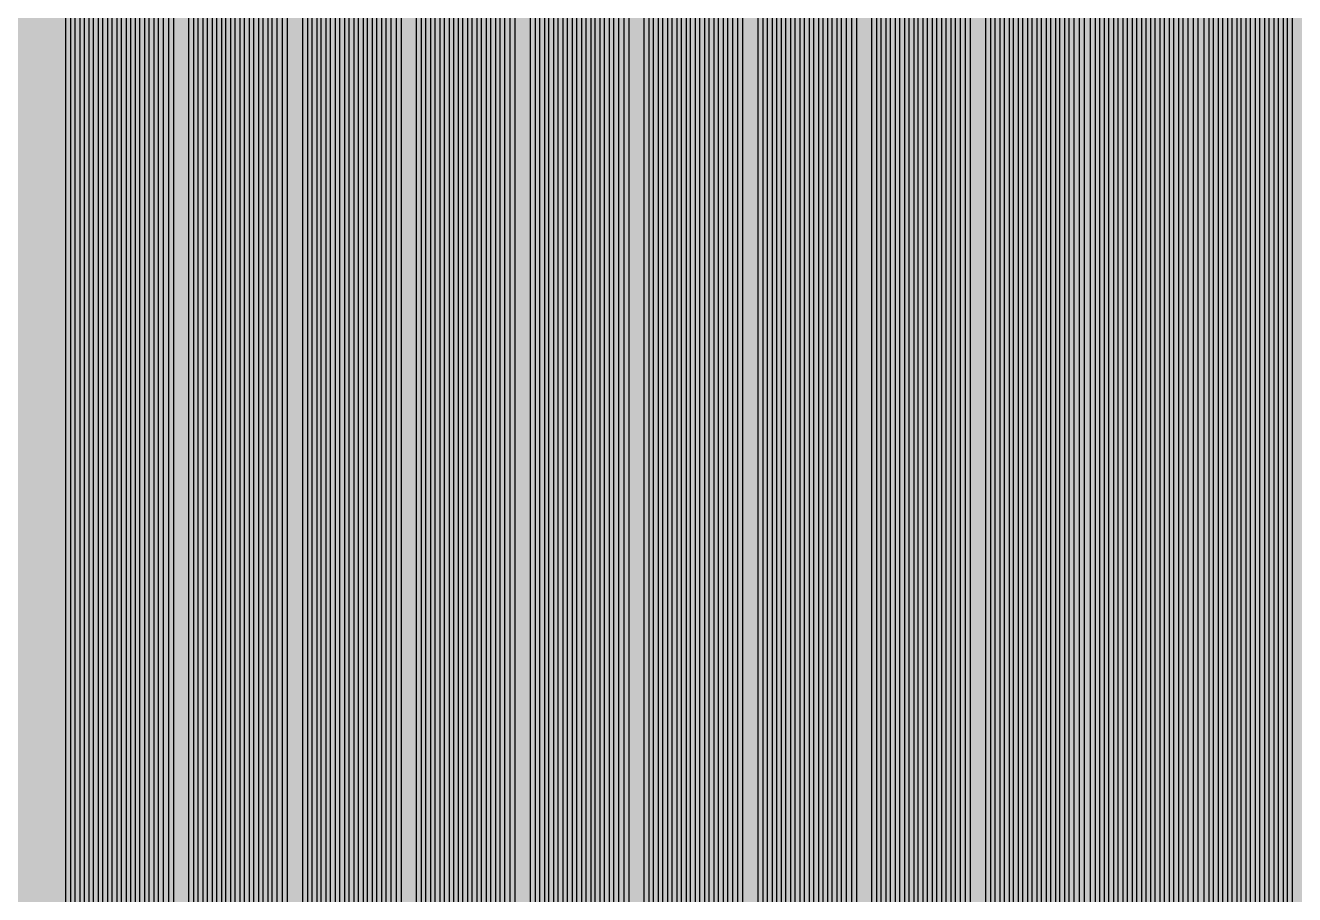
# Model space of a CAD drawing. Header units: metres. Extents: x -7220 to 10980, y -29667 to 1833.
# Drawn here: x -40 to 919, y -14572 to -13916 of the extents above; entities that cross this region are included whole.
import ezdxf

# ---------------------------------------------------------------- set-up
doc = ezdxf.new("R2010")
doc.units = ezdxf.units.M
doc.layers.add('Metal1', color=4, linetype='CONTINUOUS')
doc.layers.add('Polyimide', color=7, linetype='CONTINUOUS')

msp = doc.modelspace()

# ---------------------------------------------------------------- hatches: boundary and pattern name
at = {"layer": 'Polyimide'}
msp.add_hatch(color=7, dxfattribs=at).paths.add_polyline_path([(4099.45, -13861.55), (4142.64, -14152.77), (4214.18, -14438.35), (4313.36, -14715.55), (4439.24, -14981.69), (4590.59, -15234.21), (4765.97, -15470.68), (4963.68, -15688.82), (5181.82, -15886.53), (5418.29, -16061.91), (5670.81, -16213.26), (5936.95, -16339.14), (6214.15, -16438.32), (6499.73, -16509.85), (6790.95, -16553.05), (7085, -16567.5), (9980.38, -16567.5), (10058.79, -16571.35), (10136.45, -16582.87), (10212.6, -16601.95), (10286.52, -16628.4), (10357.49, -16661.96), (10424.83, -16702.32), (10487.89, -16749.09), (10546.06, -16801.81), (10598.78, -16859.98), (10645.55, -16923.04), (10685.91, -16990.38), (10719.48, -17061.35), (10745.93, -17135.27), (10765, -17211.43), (10776.52, -17289.08), (10780.38, -17367.5), (10780.38, -21957.3), (10741.61, -22012.91), (10705.97, -22070.59), (10673.58, -22130.14), (10644.53, -22191.39), (10618.92, -22254.16), (10596.82, -22318.25), (10578.3, -22383.46), (10563.41, -22449.6), (10552.21, -22516.46), (10544.72, -22583.84), (10540.97, -22651.53), (10540.97, -22719.32), (10544.72, -22787.01), (10552.21, -22854.38), (10563.41, -22921.24), (10578.3, -22987.38), (10596.82, -23052.6), (10618.92, -23116.68), (10644.53, -23179.45), (10673.58, -23240.71), (10705.97, -23300.26), (10741.61, -23357.93), (10780.38, -23413.54), (10780.38, -28667.5), (10776.52, -28745.91), (10765, -28823.57), (10745.93, -28899.73), (10719.48, -28973.65), (10685.91, -29044.62), (10645.55, -29111.96), (10598.78, -29175.01), (10546.06, -29233.19), (10487.89, -29285.91), (10424.83, -29332.68), (10357.49, -29373.04), (10286.52, -29406.6), (10212.6, -29433.05), (10136.45, -29452.13), (10058.79, -29463.65), (9980.38, -29467.5), (-6219.63, -29467.5), (-6298.04, -29463.65), (-6375.7, -29452.13), (-6451.85, -29433.05), (-6525.77, -29406.6), (-6596.74, -29373.04), (-6664.08, -29332.68), (-6727.14, -29285.91), (-6785.31, -29233.19), (-6838.03, -29175.01), (-6884.8, -29111.96), (-6925.16, -29044.62), (-6958.73, -28973.65), (-6985.18, -28899.73), (-7004.25, -28823.57), (-7015.77, -28745.91), (-7019.63, -28667.5), (-7019.63, -23426.32), (-6979.36, -23370.07), (-6942.33, -23311.63), (-6908.66, -23251.2), (-6878.45, -23188.96), (-6851.81, -23125.12), (-6828.81, -23059.88), (-6809.53, -22993.44), (-6794.04, -22926.02), (-6782.37, -22857.83), (-6774.57, -22789.09), (-6770.67, -22720.02), (-6770.67, -22650.84), (-6774.57, -22581.77), (-6782.37, -22513.03), (-6794.04, -22444.84), (-6809.53, -22377.42), (-6828.81, -22310.98), (-6851.81, -22245.74), (-6878.45, -22181.89), (-6908.66, -22119.66), (-6942.33, -22059.22), (-6979.36, -22000.79), (-7019.63, -21944.54), (-7019.63, -17367.5), (-7015.77, -17289.08), (-7004.25, -17211.43), (-6985.18, -17135.27), (-6958.73, -17061.35), (-6925.16, -16990.38), (-6884.8, -16923.04), (-6838.03, -16859.98), (-6785.31, -16801.81), (-6727.14, -16749.09), (-6664.08, -16702.32), (-6596.74, -16661.96), (-6525.77, -16628.4), (-6451.85, -16601.95), (-6375.7, -16582.87), (-6298.04, -16571.35), (-6219.63, -16567.5), (-3314, -16567.5), (-3019.95, -16553.05), (-2728.73, -16509.85), (-2443.15, -16438.32), (-2165.95, -16339.14), (-1899.81, -16213.26), (-1647.29, -16061.91), (-1410.82, -15886.53), (-1192.68, -15688.82), (-994.97, -15470.68), (-819.59, -15234.21), (-668.24, -14981.69), (-542.36, -14715.55), (-443.18, -14438.35), (-371.64, -14152.77), (-328.45, -13861.55), (-314, -13567.5), (-314, -13373.48), (-317.45, -13328.11), (-327.72, -13283.78), (-344.58, -13241.52), (-367.63, -13202.3), (-396.35, -13167.01), (-430.08, -13136.47), (-468.03, -13111.38), (-509.35, -13092.32), (-509.35, -13092.32), (-578.18, -13061.27), (-642.2, -13021.24), (-700.26, -12972.96), (-751.3, -12917.31), (-794.39, -12855.3), (-828.74, -12788.06), (-853.73, -12716.8), (-868.91, -12642.84), (-874, -12567.5), (-868.91, -12492.16), (-853.73, -12418.19), (-828.74, -12346.94), (-794.39, -12279.7), (-751.3, -12217.69), (-700.26, -12162.04), (-642.2, -12113.76), (-578.18, -12073.73), (-509.35, -12042.68), (-509.35, -12042.68), (-468.03, -12023.62), (-430.08, -11998.53), (-396.35, -11967.99), (-367.63, -11932.7), (-344.58, -11893.47), (-327.72, -11851.21), (-317.45, -11806.89), (-314, -11761.52), (-314, -11074.31), (-317.45, -11028.94), (-327.72, -10984.62), (-344.58, -10942.36), (-367.63, -10903.13), (-396.35, -10867.84), (-430.08, -10837.3), (-468.03, -10812.21), (-509.35, -10793.16), (-509.35, -10793.16), (-578.18, -10762.1), (-642.2, -10722.07), (-700.26, -10673.8), (-751.3, -10618.15), (-794.39, -10556.13), (-828.74, -10488.89), (-853.73, -10417.64), (-868.91, -10343.67), (-874, -10268.33), (-868.91, -10192.99), (-853.73, -10119.03), (-828.74, -10047.77), (-794.39, -9980.53), (-751.3, -9918.52), (-700.26, -9862.87), (-642.2, -9814.59), (-578.18, -9774.56), (-509.35, -9743.51), (-509.35, -9743.51), (-468.03, -9724.45), (-430.08, -9699.36), (-396.35, -9668.82), (-367.63, -9633.53), (-344.58, -9594.31), (-327.72, -9552.05), (-317.45, -9507.72), (-314, -9462.35), (-314, -8775.14), (-317.45, -8729.78), (-327.72, -8685.45), (-344.58, -8643.19), (-367.63, -8603.96), (-396.35, -8568.68), (-430.08, -8538.14), (-468.03, -8513.05), (-509.35, -8493.99), (-509.35, -8493.99), (-578.18, -8462.94), (-642.2, -8422.91), (-700.26, -8374.63), (-751.3, -8318.98), (-794.39, -8256.97), (-828.74, -8189.73), (-853.73, -8118.47), (-868.91, -8044.5), (-874, -7969.17), (-868.91, -7893.83), (-853.73, -7819.86), (-828.74, -7748.61), (-794.39, -7681.36), (-751.3, -7619.35), (-700.26, -7563.7), (-642.2, -7515.42), (-578.18, -7475.4), (-509.35, -7444.34), (-509.35, -7444.34), (-468.03, -7425.28), (-430.08, -7400.2), (-396.35, -7369.66), (-367.63, -7334.37), (-344.58, -7295.14), (-327.72, -7252.88), (-317.45, -7208.56), (-314, -7163.19), (-314, -6475.98), (-317.45, -6430.61), (-327.72, -6386.29), (-344.58, -6344.02), (-367.63, -6304.8), (-396.35, -6269.51), (-430.08, -6238.97), (-468.03, -6213.88), (-509.35, -6194.82), (-509.35, -6194.82), (-578.18, -6163.77), (-642.2, -6123.74), (-700.26, -6075.46), (-751.3, -6019.81), (-794.39, -5957.8), (-828.74, -5890.56), (-853.73, -5819.31), (-868.91, -5745.34), (-874, -5670), (-868.91, -5594.66), (-853.73, -5520.69), (-828.74, -5449.44), (-794.39, -5382.2), (-751.3, -5320.19), (-700.26, -5264.54), (-642.2, -5216.26), (-578.18, -5176.23), (-509.35, -5145.18), (-509.35, -5145.18), (-468.03, -5126.12), (-430.08, -5101.03), (-396.35, -5070.49), (-367.63, -5035.2), (-344.58, -4995.98), (-327.72, -4953.71), (-317.45, -4909.39), (-314, -4864.02), (-314, 380), (-314, 1532.5), (-269, 1532.5), (-268.78, 1525.63), (-268.1, 1518.79), (-266.98, 1512.02), (-265.42, 1505.32), (-263.43, 1498.75), (-261.01, 1492.32), (-258.17, 1486.06), (-254.93, 1480), (-251.3, 1474.17), (-247.3, 1468.58), (-242.94, 1463.27), (-238.25, 1458.25), (-233.23, 1453.56), (-227.92, 1449.2), (-222.33, 1445.2), (-216.5, 1441.57), (-210.44, 1438.33), (-204.18, 1435.49), (-197.75, 1433.07), (-191.18, 1431.08), (-184.48, 1429.52), (-177.71, 1428.4), (-170.87, 1427.72), (-164, 1427.5), (-157.13, 1427.72), (-150.29, 1428.4), (-143.52, 1429.52), (-136.82, 1431.08), (-130.25, 1433.07), (-123.82, 1435.49), (-117.56, 1438.33), (-111.5, 1441.57), (-105.67, 1445.2), (-100.08, 1449.2), (-94.77, 1453.56), (-89.75, 1458.25), (-85.06, 1463.27), (-80.7, 1468.58), (-76.7, 1474.17), (-73.07, 1480), (-69.83, 1486.06), (-66.99, 1492.32), (-64.57, 1498.75), (-62.58, 1505.32), (-61.02, 1512.02), (-59.9, 1518.79), (-59.22, 1525.63), (-59, 1532.5), (1786, 1532.5), (3835, 1532.5), (3835.21, 1539.04), (3835.86, 1545.55), (3836.92, 1552.01), (3838.41, 1558.38), (3840.31, 1564.64), (3842.61, 1570.77), (3845.31, 1576.73), (3848.4, 1582.5), (3851.85, 1588.06), (3855.66, 1593.38), (3859.82, 1598.43), (3864.29, 1603.21), (3869.07, 1607.68), (3874.12, 1611.84), (3879.44, 1615.65), (3885, 1619.1), (3890.77, 1622.19), (3896.73, 1624.89), (3902.86, 1627.19), (3909.12, 1629.09), (3915.49, 1630.58), (3921.95, 1631.64), (3928.46, 1632.29), (3935, 1632.5), (3941.54, 1632.29), (3948.05, 1631.64), (3954.51, 1630.58), (3960.88, 1629.09), (3967.14, 1627.19), (3973.27, 1624.89), (3979.23, 1622.19), (3985, 1619.1), (3990.56, 1615.65), (3995.88, 1611.84), (4000.93, 1607.68), (4005.71, 1603.21), (4010.18, 1598.43), (4014.34, 1593.38), (4018.15, 1588.06), (4021.6, 1582.5), (4024.69, 1576.73), (4027.39, 1570.77), (4029.69, 1564.64), (4031.59, 1558.38), (4033.08, 1552.01), (4034.14, 1545.55), (4034.79, 1539.04), (4035, 1532.5), (4085, 1532.5), (4085, 380), (4085, 330), (4085, -4864.02), (4088.45, -4909.39), (4098.72, -4953.71), (4115.58, -4995.98), (4138.63, -5035.2), (4167.35, -5070.49), (4201.08, -5101.03), (4239.03, -5126.12), (4280.35, -5145.18), (4280.35, -5145.18), (4349.18, -5176.23), (4413.2, -5216.26), (4471.26, -5264.54), (4522.3, -5320.19), (4565.39, -5382.2), (4599.74, -5449.44), (4624.73, -5520.69), (4639.91, -5594.66), (4645, -5670), (4639.91, -5745.34), (4624.73, -5819.31), (4599.74, -5890.56), (4565.39, -5957.8), (4522.3, -6019.81), (4471.26, -6075.46), (4413.2, -6123.74), (4349.18, -6163.77), (4280.35, -6194.82), (4239.03, -6213.88), (4201.08, -6238.97), (4167.35, -6269.51), (4138.63, -6304.8), (4115.58, -6344.02), (4098.72, -6386.29), (4088.45, -6430.61), (4085, -6475.98), (4085, -13567.5), (4099.45, -13861.55)])

# ---------------------------------------------------------------- linework, layer by layer
at = {"layer": 'Metal1'}
for points in [[(-9.25, -14592.86), (-9.25, -14570), (-9.25, 430)], [(-5.75, 430), (-5.75, -14570), (-5.75, -14592.86)], [(-2.25, -14592.86), (-2.25, -14570), (-2.25, 430)], [(1.25, 430), (1.25, -14570), (1.25, -14592.86)], [(4.75, -14592.86), (4.75, -14570), (4.75, 430)], [(8.25, 430), (8.25, -14570), (8.25, -14592.86)], [(11.75, -14592.86), (11.75, -14570), (11.75, 430)], [(15.25, 430), (15.25, -14570), (15.25, -14592.86)], [(18.75, -14592.86), (18.75, -14570), (18.75, 430)], [(22.25, 430), (22.25, -14570), (22.25, -14592.86)], [(25.75, -14592.86), (25.75, -14570), (25.75, 430)], [(29.25, 430), (29.25, -14570), (29.25, -14592.86)], [(32.75, -14592.86), (32.75, -14570), (32.75, 430)], [(36.25, 430), (36.25, -14570), (36.25, -14592.86)], [(39.75, -14592.86), (39.75, -14570), (39.75, 430)], [(43.25, 430), (43.25, -14570), (43.25, -14592.86)], [(46.75, -14592.86), (46.75, -14570), (46.75, 430)], [(50.25, 430), (50.25, -14570), (50.25, -14592.86)], [(53.75, -14592.86), (53.75, -14570), (53.75, 430)], [(57.25, 430), (57.25, -14570), (57.25, -14592.86)], [(60.75, -14592.86), (60.75, -14570), (60.75, 430)], [(64.25, 430), (64.25, -14570), (64.25, -14592.86)], [(68.5, -14592.86), (68.5, -14570), (68.5, 430)], [(72, 430), (72, -14570), (72, -14592.86)], [(83.75, -14592.86), (83.75, -14570), (83.75, 430)], [(87.25, 430), (87.25, -14570), (87.25, -14592.86)], [(90.75, -14592.86), (90.75, -14570), (90.75, 430)], [(94.25, 430), (94.25, -14570), (94.25, -14592.86)], [(97.75, -14592.86), (97.75, -14570), (97.75, 430)], [(101.25, 430), (101.25, -14570), (101.25, -14592.86)], [(104.75, -14592.86), (104.75, -14570), (104.75, 430)], [(108.25, 430), (108.25, -14570), (108.25, -14592.86)], [(111.75, -14592.86), (111.75, -14570), (111.75, 430)], [(115.25, 430), (115.25, -14570), (115.25, -14592.86)], [(118.75, -14592.86), (118.75, -14570), (118.75, 430)], [(122.25, 430), (122.25, -14570), (122.25, -14592.86)], [(125.75, -14592.86), (125.75, -14570), (125.75, 430)], [(129.25, 430), (129.25, -14570), (129.25, -14592.86)], [(132.75, -14592.86), (132.75, -14570), (132.75, 430)], [(136.25, 430), (136.25, -14570), (136.25, -14592.86)], [(139.75, -14592.86), (139.75, -14570), (139.75, 430)], [(143.25, 430), (143.25, -14570), (143.25, -14592.86)], [(146.75, -14592.86), (146.75, -14570), (146.75, 430)], [(150.25, 430), (150.25, -14570), (150.25, -14592.86)], [(154.5, -14592.86), (154.5, -14570), (154.5, 430)], [(158, 430), (158, -14570), (158, -14592.86)], [(169.75, -14592.86), (169.75, -14570), (169.75, 430)], [(173.25, 430), (173.25, -14570), (173.25, -14592.86)], [(176.75, -14592.86), (176.75, -14570), (176.75, 430)], [(180.25, 430), (180.25, -14570), (180.25, -14592.86)], [(183.75, -14592.86), (183.75, -14570), (183.75, 430)], [(187.25, 430), (187.25, -14570), (187.25, -14592.86)], [(190.75, -14592.86), (190.75, -14570), (190.75, 430)], [(194.25, 430), (194.25, -14570), (194.25, -14592.86)], [(197.75, -14592.86), (197.75, -14570), (197.75, 430)], [(201.25, 430), (201.25, -14570), (201.25, -14592.86)], [(204.75, -14592.86), (204.75, -14570), (204.75, 430)], [(208.25, 430), (208.25, -14570), (208.25, -14592.86)], [(211.75, -14592.86), (211.75, -14570), (211.75, 430)], [(215.25, 430), (215.25, -14570), (215.25, -14592.86)], [(218.75, -14592.86), (218.75, -14570), (218.75, 430)], [(222.25, 430), (222.25, -14570), (222.25, -14592.86)], [(225.75, -14592.86), (225.75, -14570), (225.75, 430)], [(229.25, 430), (229.25, -14570), (229.25, -14592.86)], [(232.75, -14592.86), (232.75, -14570), (232.75, 430)], [(236.25, 430), (236.25, -14570), (236.25, -14592.86)], [(240.5, -14592.86), (240.5, -14570), (240.5, 430)], [(244, 430), (244, -14570), (244, -14592.86)], [(255.75, -14592.86), (255.75, -14570), (255.75, 430)], [(259.25, 430), (259.25, -14570), (259.25, -14592.86)], [(262.75, -14592.86), (262.75, -14570), (262.75, 430)], [(266.25, 430), (266.25, -14570), (266.25, -14592.86)], [(269.75, -14592.86), (269.75, -14570), (269.75, 430)], [(273.25, 430), (273.25, -14570), (273.25, -14592.86)], [(276.75, -14592.86), (276.75, -14570), (276.75, 430)], [(280.25, 430), (280.25, -14570), (280.25, -14592.86)], [(283.75, -14592.86), (283.75, -14570), (283.75, 430)], [(287.25, 430), (287.25, -14570), (287.25, -14592.86)], [(290.75, -14592.86), (290.75, -14570), (290.75, 430)], [(294.25, 430), (294.25, -14570), (294.25, -14592.86)], [(297.75, -14592.86), (297.75, -14570), (297.75, 430)], [(301.25, 430), (301.25, -14570), (301.25, -14592.86)], [(304.75, -14592.86), (304.75, -14570), (304.75, 430)], [(308.25, 430), (308.25, -14570), (308.25, -14592.86)], [(311.75, -14592.86), (311.75, -14570), (311.75, 430)], [(315.25, 430), (315.25, -14570), (315.25, -14592.86)], [(318.75, -14592.86), (318.75, -14570), (318.75, 430)], [(322.25, 430), (322.25, -14570), (322.25, -14592.86)], [(326.5, -14592.86), (326.5, -14570), (326.5, 430)], [(330, 430), (330, -14570), (330, -14592.86)], [(341.75, -14592.86), (341.75, -14570), (341.75, 430)], [(345.25, 430), (345.25, -14570), (345.25, -14592.86)], [(348.75, -14592.86), (348.75, -14570), (348.75, 430)], [(352.25, 430), (352.25, -14570), (352.25, -14592.86)], [(355.75, -14592.86), (355.75, -14570), (355.75, 430)], [(359.25, 430), (359.25, -14570), (359.25, -14592.86)], [(362.75, -14592.86), (362.75, -14570), (362.75, 430)], [(366.25, 430), (366.25, -14570), (366.25, -14592.86)], [(369.75, -14592.86), (369.75, -14570), (369.75, 430)], [(373.25, 430), (373.25, -14570), (373.25, -14592.86)], [(376.75, -14592.86), (376.75, -14570), (376.75, 430)], [(380.25, 430), (380.25, -14570), (380.25, -14592.86)], [(383.75, -14592.86), (383.75, -14570), (383.75, 430)], [(387.25, 430), (387.25, -14570), (387.25, -14592.86)], [(390.75, -14592.86), (390.75, -14570), (390.75, 430)], [(394.25, 430), (394.25, -14570), (394.25, -14592.86)], [(397.75, -14592.86), (397.75, -14570), (397.75, 430)], [(401.25, 430), (401.25, -14570), (401.25, -14592.86)], [(404.75, -14592.86), (404.75, -14570), (404.75, 430)], [(408.25, 430), (408.25, -14570), (408.25, -14592.86)], [(412.5, -14592.86), (412.5, -14570), (412.5, 430)], [(416, 430), (416, -14570), (416, -14592.86)], [(427.75, -14592.86), (427.75, -14570), (427.75, 430)], [(431.25, 430), (431.25, -14570), (431.25, -14592.86)], [(434.75, -14592.86), (434.75, -14570), (434.75, 430)], [(438.25, 430), (438.25, -14570), (438.25, -14592.86)], [(441.75, -14592.86), (441.75, -14570), (441.75, 430)], [(445.25, 430), (445.25, -14570), (445.25, -14592.86)], [(448.75, -14592.86), (448.75, -14570), (448.75, 430)], [(452.25, 430), (452.25, -14570), (452.25, -14592.86)], [(455.75, -14592.86), (455.75, -14570), (455.75, 430)], [(459.25, 430), (459.25, -14570), (459.25, -14592.86)], [(462.75, -14592.86), (462.75, -14570), (462.75, 430)], [(466.25, 430), (466.25, -14570), (466.25, -14592.86)], [(469.75, -14592.86), (469.75, -14570), (469.75, 430)], [(473.25, 430), (473.25, -14570), (473.25, -14592.86)], [(476.75, -14592.86), (476.75, -14570), (476.75, 430)], [(480.25, 430), (480.25, -14570), (480.25, -14592.86)], [(483.75, -14592.86), (483.75, -14570), (483.75, 430)], [(487.25, 430), (487.25, -14570), (487.25, -14592.86)], [(490.75, -14592.86), (490.75, -14570), (490.75, 430)], [(494.25, 430), (494.25, -14570), (494.25, -14592.86)], [(498.5, -14592.86), (498.5, -14570), (498.5, 430)], [(502, 430), (502, -14570), (502, -14592.86)], [(513.75, -14592.86), (513.75, -14570), (513.75, 430)], [(517.25, 430), (517.25, -14570), (517.25, -14592.86)], [(520.75, -14592.86), (520.75, -14570), (520.75, 430)], [(524.25, 430), (524.25, -14570), (524.25, -14592.86)], [(527.75, -14592.86), (527.75, -14570), (527.75, 430)], [(531.25, 430), (531.25, -14570), (531.25, -14592.86)], [(534.75, -14592.86), (534.75, -14570), (534.75, 430)], [(538.25, 430), (538.25, -14570), (538.25, -14592.86)], [(541.75, -14592.86), (541.75, -14570), (541.75, 430)], [(545.25, 430), (545.25, -14570), (545.25, -14592.86)], [(548.75, -14592.86), (548.75, -14570), (548.75, 430)], [(552.25, 430), (552.25, -14570), (552.25, -14592.86)], [(555.75, -14592.86), (555.75, -14570), (555.75, 430)], [(559.25, 430), (559.25, -14570), (559.25, -14592.86)], [(562.75, -14592.86), (562.75, -14570), (562.75, 430)], [(566.25, 430), (566.25, -14570), (566.25, -14592.86)], [(569.75, -14592.86), (569.75, -14570), (569.75, 430)], [(573.25, 430), (573.25, -14570), (573.25, -14592.86)], [(576.75, -14592.86), (576.75, -14570), (576.75, 430)], [(580.25, 430), (580.25, -14570), (580.25, -14592.86)], [(584.5, -14592.86), (584.5, -14570), (584.5, 430)], [(588, 430), (588, -14570), (588, -14592.86)], [(599.75, -14592.86), (599.75, -14570), (599.75, 430)], [(603.25, 430), (603.25, -14570), (603.25, -14592.86)], [(606.75, -14592.86), (606.75, -14570), (606.75, 430)], [(610.25, 430), (610.25, -14570), (610.25, -14592.86)], [(613.75, -14592.86), (613.75, -14570), (613.75, 430)], [(617.25, 430), (617.25, -14570), (617.25, -14592.86)], [(620.75, -14592.86), (620.75, -14570), (620.75, 430)], [(624.25, 430), (624.25, -14570), (624.25, -14592.86)], [(627.75, -14592.86), (627.75, -14570), (627.75, 430)], [(631.25, 430), (631.25, -14570), (631.25, -14592.86)], [(634.75, -14592.86), (634.75, -14570), (634.75, 430)], [(638.25, 430), (638.25, -14570), (638.25, -14592.86)], [(641.75, -14592.86), (641.75, -14570), (641.75, 430)], [(645.25, 430), (645.25, -14570), (645.25, -14592.86)], [(648.75, -14592.86), (648.75, -14570), (648.75, 430)], [(652.25, 430), (652.25, -14570), (652.25, -14592.86)], [(655.75, -14592.86), (655.75, -14570), (655.75, 430)], [(659.25, 430), (659.25, -14570), (659.25, -14592.86)], [(662.75, -14592.86), (662.75, -14570), (662.75, 430)], [(666.25, 430), (666.25, -14570), (666.25, -14592.86)], [(670.5, -14592.86), (670.5, -14570), (670.5, 430)], [(674, 430), (674, -14570), (674, -14592.86)], [(685.75, -14592.86), (685.75, -14570), (685.75, 430)], [(689.25, 430), (689.25, -14570), (689.25, -14592.86)], [(692.75, -14592.86), (692.75, -14570), (692.75, 430)], [(696.25, 430), (696.25, -14570), (696.25, -14592.86)], [(699.75, -14592.86), (699.75, -14570), (699.75, 430)], [(703.25, 430), (703.25, -14570), (703.25, -14592.86)], [(706.75, -14592.86), (706.75, -14570), (706.75, 430)], [(710.25, 430), (710.25, -14570), (710.25, -14592.86)], [(713.75, -14592.86), (713.75, -14570), (713.75, 430)], [(717.25, 430), (717.25, -14570), (717.25, -14592.86)], [(720.75, -14592.86), (720.75, -14570), (720.75, 430)], [(724.25, 430), (724.25, -14570), (724.25, -14592.86)], [(727.75, -14592.86), (727.75, -14570), (727.75, 430)], [(731.25, 430), (731.25, -14570), (731.25, -14592.86)], [(734.75, -14592.86), (734.75, -14570), (734.75, 430)], [(738.25, 430), (738.25, -14570), (738.25, -14592.86)], [(741.75, -14592.86), (741.75, -14570), (741.75, 430)], [(745.25, 430), (745.25, -14570), (745.25, -14592.86)], [(748.75, -14592.86), (748.75, -14570), (748.75, 430)], [(752.25, 430), (752.25, -14570), (752.25, -14592.86)], [(756.5, -14592.86), (756.5, -14570), (756.5, 430)], [(760, 430), (760, -14570), (760, -14592.86)], [(764.75, -14592.86), (764.75, -14570), (764.75, 430)], [(768.25, 430), (768.25, -14570), (768.25, -14592.86)], [(771.75, -14592.86), (771.75, -14570), (771.75, 430)], [(775.25, 430), (775.25, -14570), (775.25, -14592.86)], [(778.75, -14592.86), (778.75, -14570), (778.75, 430)], [(782.25, 430), (782.25, -14570), (782.25, -14592.86)], [(785.75, -14592.86), (785.75, -14570), (785.75, 430)], [(789.25, 430), (789.25, -14570), (789.25, -14592.86)], [(792.75, -14592.86), (792.75, -14570), (792.75, 430)], [(796.25, 430), (796.25, -14570), (796.25, -14592.86)], [(799.75, -14592.86), (799.75, -14570), (799.75, 430)], [(803.25, 430), (803.25, -14570), (803.25, -14592.86)], [(806.75, -14592.86), (806.75, -14570), (806.75, 430)], [(810.25, 430), (810.25, -14570), (810.25, -14592.86)], [(813.75, -14592.86), (813.75, -14570), (813.75, 430)], [(817.25, 430), (817.25, -14570), (817.25, -14592.86)], [(820.75, -14592.86), (820.75, -14570), (820.75, 430)], [(824.25, 430), (824.25, -14570), (824.25, -14592.86)], [(827.75, -14592.86), (827.75, -14570), (827.75, 430)], [(831.25, 430), (831.25, -14570), (831.25, -14592.86)], [(834.75, -14592.86), (834.75, -14570), (834.75, 430)], [(838.25, 430), (838.25, -14570), (838.25, -14592.86)], [(842.5, -14592.86), (842.5, -14570), (842.5, 430)], [(846, 430), (846, -14570), (846, -14592.86)], [(850.75, -14592.86), (850.75, -14570), (850.75, 430)], [(854.25, 430), (854.25, -14570), (854.25, -14592.86)], [(857.75, -14592.86), (857.75, -14570), (857.75, 430)], [(861.25, 430), (861.25, -14570), (861.25, -14592.86)], [(864.75, -14592.86), (864.75, -14570), (864.75, 430)], [(868.25, 430), (868.25, -14570), (868.25, -14592.86)], [(871.75, -14592.86), (871.75, -14570), (871.75, 430)], [(875.25, 430), (875.25, -14570), (875.25, -14592.86)], [(878.75, -14592.86), (878.75, -14570), (878.75, 430)], [(882.25, 430), (882.25, -14570), (882.25, -14592.86)], [(885.75, -14592.86), (885.75, -14570), (885.75, 430)], [(889.25, 430), (889.25, -14570), (889.25, -14592.86)], [(892.75, -14592.86), (892.75, -14570), (892.75, 430)], [(896.25, 430), (896.25, -14570), (896.25, -14592.86)], [(899.75, -14592.86), (899.75, -14570), (899.75, 430)], [(903.25, 430), (903.25, -14570), (903.25, -14592.86)], [(906.75, -14592.86), (906.75, -14570), (906.75, 430)], [(910.25, 430), (910.25, -14570), (910.25, -14592.86)], [(913.75, -14592.86), (913.75, -14570), (913.75, 430)], [(917.25, 430), (917.25, -14570), (917.25, -14592.86)]]:
    msp.add_lwpolyline(points, dxfattribs=at)

doc.saveas('drawing.dxf')
